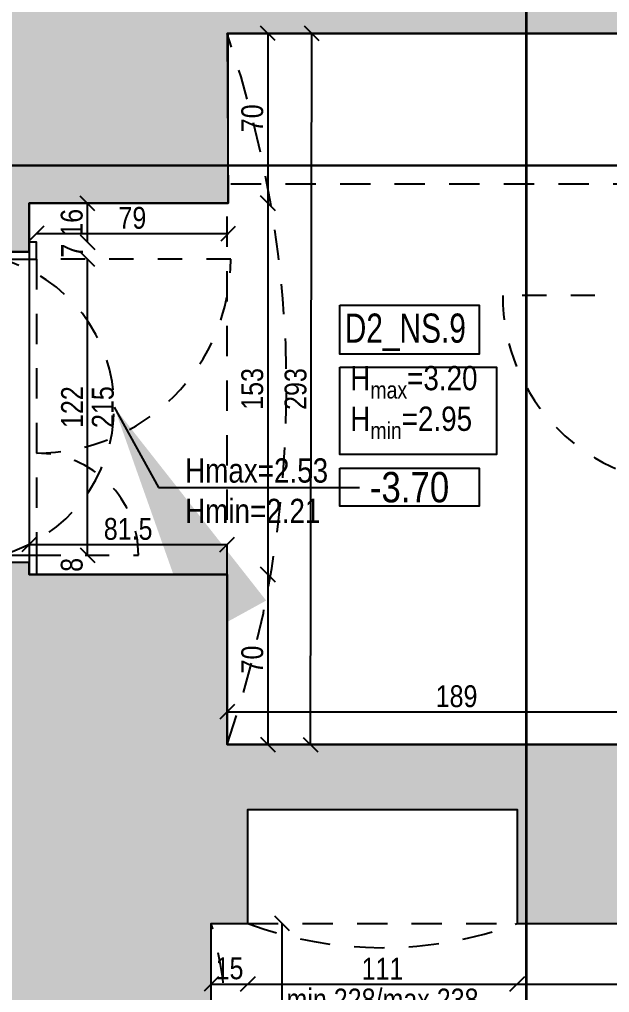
# Model space of a CAD drawing. Header units: metres. Extents: x 493 to 630, y -132 to -15.
# Drawn here: x 562.935 to 565.365, y -63.668 to -59.659 of the extents above; entities that cross this region are included whole.
import ezdxf
from ezdxf import colors
from ezdxf.entities.mleader import LeaderData, LeaderLine
from ezdxf.enums import TextEntityAlignment as Align
from ezdxf.math import Vec2, Vec3

# ---------------------------------------------------------------- set-up
doc = ezdxf.new("R2010")
doc.units = ezdxf.units.M
doc.header["$MEASUREMENT"] = 0
doc.header["$PDMODE"] = 3
doc.linetypes.add('HIDDEN', pattern=[0.375, 0.25, -0.125])
doc.linetypes.add('HIDDEN2', pattern=[0.1875, 0.125, -0.0625])
for name, color, linetype in [('a_caramida', 2, 'Continuous'), ('a_cote_50', 9, 'Continuous'), ('a_cote_nivel', 9, 'Continuous'), ('a_grinzi', 253, 'HIDDEN'), ('a_indicatii', 7, 'Continuous'), ('a_indicatii_text', 7, 'Continuous'), ('a_pereti_hasuri', 253, 'Continuous'), ('a_punctat', 40, 'HIDDEN2'), ('a_tamplarie_usi', 6, 'Continuous'), ('a_termoizolatie', 8, 'Continuous'), ('a_text', 7, 'Continuous')]:
    doc.layers.add(name, color=color, linetype=linetype)
doc.layers.add('a_suprafete', color=7, linetype='Continuous', plot=False)
doc.styles.add('ROMANS', font='ROMANS.shx', dxfattribs={"width": 0.75})
doc.styles.get("Standard").update_dxf_attribs({"font": 'ARIALN.TTF'})
doc.styles.add('Swiss Condensed Light', font='swisscl.ttf')
doc.dimstyles.new('50 cote', dxfattribs={"dimtxt": 0.09, "dimasz": 0.06, "dimexe": 0, "dimexo": 0, "dimgap": 0.018, "dimtad": 1, "dimdec": 1, "dimlfac": 100, "dimrnd": 0.5, "dimdsep": 46, "dimtxsty": 'Standard', "dimblk": 'OBLIQUE', "dimcen": 0.00045, "dimclrd": 256, "dimclrt": 4, "dimadec": 1, "dimazin": 0, "dimtfac": 1, "dimtdec": 1, "dimtix": 1, "dimtofl": 0, "dimtmove": 0, "dimatfit": 3, "dimldrblk": 'OBLIQUE', "dimfxl": 0, "dimtolj": 1, "dimtzin": 0, "dimarcsym": 0})
pattern_1 = [(45, (-4876.954644, 8292.469365), (-0.04419417382, 0.04419417382), []), (45, (-4876.91045, 8292.469365), (-0.04419417382, 0.04419417382), [0.03125, -0.015625])]

# ---------------------------------------------------------------- blocks, each defined once
blk = doc.blocks.new('COTE_NIVEL_DRAFT')
at = {"layer": 'a_cote_nivel'}
blk.add_lwpolyline([(-27.5, -2.5), (27.5, -2.5), (27.5, -17.5), (-27.5, -17.5)], close=True, dxfattribs=at)
blk = doc.blocks.new('cota nivel')
at = {"layer": 'a_cote_nivel', "xscale": 1.272727272727934, "yscale": 1.272727272727934, "zscale": 1.272727272727934}
blk.add_blockref('COTE_NIVEL_DRAFT', (0, 12.73), dxfattribs=at)
at = {"layer": 'a_cote_nivel', "style": 'ROMANS', "width": 0.6}
blk.add_attdef('COTA', text='', height=15.27, dxfattribs=at).set_placement((0, 0), align=Align.MIDDLE_CENTER)
blk = doc.blocks.new('_Oblique')
at = {"color": 0, "linetype": 'ByBlock', "lineweight": -2}
blk.add_line((-0.5, -0.5), (0.5, 0.5), dxfattribs=at)
blk = doc.blocks.new('*D426')
at = {"layer": 'a_cote_50', "lineweight": -2, "ltscale": 0.3}
blk.add_line((563.2148, -61.8661), (563.2148, -60.6461), dxfattribs=at)
at = {"layer": 'Defpoints', "color": 0, "ltscale": 0.3}
for p in [(563.0051, -60.6461), (563.2148, -60.6461), (563.0051, -61.8661)]:
    blk.add_point(p, dxfattribs=at)
at = {"layer": 'a_cote_50', "lineweight": -2, "ltscale": 0.3, "xscale": 0.06, "yscale": 0.06, "zscale": 0.06}
for p, rotation in [((563.2148, -60.6461), 90), ((563.2148, -61.8661), 270)]:
    blk.add_blockref('_Oblique', p, dxfattribs=dict(at, rotation=rotation))
at = {"layer": 'a_cote_50', "color": 4, "ltscale": 0.3, "char_height": 0.09, "attachment_point": 5, "rotation": 90}
for s, insert in [('\\A1;122', (563.1516, -61.2561)), ('\\A1;215', (563.2787, -61.2561))]:
    blk.add_mtext(s, dxfattribs=dict(at, insert=insert))
blk = doc.blocks.new('*D427')
at = {"layer": 'Defpoints', "color": 0, "ltscale": 0.3}
for p in [(563.0051, -60.5761), (563.2148, -60.5761), (563.0051, -60.6461)]:
    blk.add_point(p, dxfattribs=at)
at = {"layer": 'a_cote_50', "color": 4, "ltscale": 0.3, "insert": (563.1518, -60.6111), "char_height": 0.09, "attachment_point": 5, "rotation": 90}
blk.add_mtext('\\A1;7', dxfattribs=at)
blk = doc.blocks.new('*D428')
at = {"layer": 'a_cote_50', "lineweight": -2, "ltscale": 0.3}
blk.add_line((563.2148, -60.5761), (563.2148, -60.4172), dxfattribs=at)
at = {"layer": 'Defpoints', "color": 0, "ltscale": 0.3}
for p in [(563.0236, -60.4172), (563.2148, -60.4172), (563.0051, -60.5761)]:
    blk.add_point(p, dxfattribs=at)
at = {"layer": 'a_cote_50', "lineweight": -2, "ltscale": 0.3, "xscale": 0.06, "yscale": 0.06, "zscale": 0.06}
for p, rotation in [((563.2148, -60.4172), 90), ((563.2148, -60.5761), 270)]:
    blk.add_blockref('_Oblique', p, dxfattribs=dict(at, rotation=rotation))
at = {"layer": 'a_cote_50', "color": 4, "ltscale": 0.3, "insert": (563.1508, -60.4967), "char_height": 0.09, "attachment_point": 5, "rotation": 90}
blk.add_mtext('\\A1;16', dxfattribs=at)
blk = doc.blocks.new('*D429')
at = {"layer": 'Defpoints', "color": 0, "ltscale": 0.3}
for p in [(563.2148, -61.8661), (563.2148, -61.9461), (563.2148, -61.9461)]:
    blk.add_point(p, dxfattribs=at)
at = {"layer": 'a_cote_50', "color": 4, "ltscale": 0.3, "insert": (563.1508, -61.9061), "char_height": 0.09, "attachment_point": 5, "rotation": 90}
blk.add_mtext('\\A1;8', dxfattribs=at)
blk = doc.blocks.new('*D430')
at = {"layer": 'a_cote_50', "lineweight": -2, "ltscale": 0.3}
blk.add_line((563.9583, -59.7161), (563.9583, -60.4161), dxfattribs=at)
at = {"layer": 'Defpoints', "color": 0, "ltscale": 0.3}
for p in [(563.7951, -59.7161), (563.7951, -60.4161), (563.9583, -60.4161)]:
    blk.add_point(p, dxfattribs=at)
at = {"layer": 'a_cote_50', "lineweight": -2, "ltscale": 0.3, "xscale": 0.06, "yscale": 0.06, "zscale": 0.06}
for p, rotation in [((563.9583, -59.7161), 90), ((563.9583, -60.4161), 270)]:
    blk.add_blockref('_Oblique', p, dxfattribs=dict(at, rotation=rotation))
at = {"layer": 'a_cote_50', "color": 4, "ltscale": 0.3, "insert": (563.8943, -60.0661), "char_height": 0.09, "attachment_point": 5, "rotation": 90}
blk.add_mtext('\\A1;70', dxfattribs=at)
blk = doc.blocks.new('*D431')
at = {"layer": 'a_cote_50', "lineweight": -2, "ltscale": 0.3}
blk.add_line((563.9583, -60.4161), (563.9583, -61.9461), dxfattribs=at)
at = {"layer": 'Defpoints', "color": 0, "ltscale": 0.3}
for p in [(563.7951, -60.4161), (563.7901, -61.9461), (563.9583, -61.9461)]:
    blk.add_point(p, dxfattribs=at)
at = {"layer": 'a_cote_50', "lineweight": -2, "ltscale": 0.3, "xscale": 0.06, "yscale": 0.06, "zscale": 0.06}
for p, rotation in [((563.9583, -60.4161), 90), ((563.9583, -61.9461), 270)]:
    blk.add_blockref('_Oblique', p, dxfattribs=dict(at, rotation=rotation))
at = {"layer": 'a_cote_50', "color": 4, "ltscale": 0.3, "insert": (563.8943, -61.1811), "char_height": 0.09, "attachment_point": 5, "rotation": 90}
blk.add_mtext('\\A1;153', dxfattribs=at)
blk = doc.blocks.new('*D432')
at = {"layer": 'a_cote_50', "lineweight": -2, "ltscale": 0.3}
blk.add_line((563.9583, -61.9461), (563.9583, -62.6461), dxfattribs=at)
at = {"layer": 'Defpoints', "color": 0, "ltscale": 0.3}
for p in [(563.7901, -61.9461), (563.7901, -62.6461), (563.9583, -62.6461)]:
    blk.add_point(p, dxfattribs=at)
at = {"layer": 'a_cote_50', "lineweight": -2, "ltscale": 0.3, "xscale": 0.06, "yscale": 0.06, "zscale": 0.06}
for p, rotation in [((563.9583, -61.9461), 90), ((563.9583, -62.6461), 270)]:
    blk.add_blockref('_Oblique', p, dxfattribs=dict(at, rotation=rotation))
at = {"layer": 'a_cote_50', "color": 4, "ltscale": 0.3, "insert": (563.8943, -62.2961), "char_height": 0.09, "attachment_point": 5, "rotation": 90}
blk.add_mtext('\\A1;70', dxfattribs=at)
blk = doc.blocks.new('*D433')
at = {"layer": 'a_cote_50', "lineweight": -2, "ltscale": 0.3}
blk.add_line((564.134, -62.6467), (564.139, -59.7167), dxfattribs=at)
at = {"layer": 'Defpoints', "color": 0, "ltscale": 0.3}
for p in [(563.7951, -59.7161), (564.139, -59.7167), (563.7901, -62.6461)]:
    blk.add_point(p, dxfattribs=at)
at = {"layer": 'a_cote_50', "lineweight": -2, "ltscale": 0.3, "xscale": 0.06, "yscale": 0.06, "zscale": 0.06}
for p, rotation in [((564.139, -59.7167), 89.90222572714163), ((564.134, -62.6467), 269.9022257271416)]:
    blk.add_blockref('_Oblique', p, dxfattribs=dict(at, rotation=rotation))
at = {"layer": 'a_cote_50', "color": 4, "ltscale": 0.3, "insert": (564.0725, -61.1816), "char_height": 0.09, "attachment_point": 5, "rotation": 89.9022}
blk.add_mtext('\\A1;293', dxfattribs=at)
blk = doc.blocks.new('*D438')
at = {"layer": 'a_cote_50', "lineweight": -2, "ltscale": 0.3}
blk.add_line((563.7901, -62.5117), (565.6801, -62.5117), dxfattribs=at)
at = {"layer": 'Defpoints', "color": 0, "ltscale": 0.3}
for p in [(565.6801, -62.5117), (563.7901, -62.6461), (565.6801, -62.6461)]:
    blk.add_point(p, dxfattribs=at)
at = {"layer": 'a_cote_50', "lineweight": -2, "ltscale": 0.3, "xscale": 0.06, "yscale": 0.06, "zscale": 0.06, "rotation": 180}
blk.add_blockref('_Oblique', (563.7901, -62.5117), dxfattribs=at)
at = {"layer": 'a_cote_50', "lineweight": -2, "ltscale": 0.3, "xscale": 0.06, "yscale": 0.06, "zscale": 0.06}
blk.add_blockref('_Oblique', (565.6801, -62.5117), dxfattribs=at)
at = {"layer": 'a_cote_50', "color": 4, "ltscale": 0.3, "insert": (564.7351, -62.4478), "char_height": 0.09, "attachment_point": 5}
blk.add_mtext('\\A1;189', dxfattribs=at)
blk = doc.blocks.new('*D441')
at = {"layer": 'a_termoizolatie', "lineweight": -2, "ltscale": 0.3}
blk.add_line((562.9751, -61.8224), (563.7901, -61.8224), dxfattribs=at)
at = {"layer": 'Defpoints', "color": 0, "ltscale": 0.3}
for p in [(563.7901, -61.8224), (562.9751, -61.9461), (563.7901, -61.9461)]:
    blk.add_point(p, dxfattribs=at)
at = {"layer": 'a_termoizolatie', "lineweight": -2, "ltscale": 0.3, "xscale": 0.06, "yscale": 0.06, "zscale": 0.06, "rotation": 180}
blk.add_blockref('_Oblique', (562.9751, -61.8224), dxfattribs=at)
at = {"layer": 'a_termoizolatie', "lineweight": -2, "ltscale": 0.3, "xscale": 0.06, "yscale": 0.06, "zscale": 0.06}
blk.add_blockref('_Oblique', (563.7901, -61.8224), dxfattribs=at)
at = {"layer": 'a_termoizolatie', "color": 4, "ltscale": 0.3, "insert": (563.3826, -61.7585), "char_height": 0.09, "attachment_point": 5}
blk.add_mtext('\\A1;81.5', dxfattribs=at)
blk = doc.blocks.new('*D442')
at = {"layer": 'a_termoizolatie', "lineweight": -2, "ltscale": 0.3}
blk.add_line((563.0051, -60.5408), (563.7951, -60.5408), dxfattribs=at)
at = {"layer": 'Defpoints', "color": 0, "ltscale": 0.3}
for p in [(563.0051, -60.4161), (563.7951, -60.4161), (563.7951, -60.5408)]:
    blk.add_point(p, dxfattribs=at)
at = {"layer": 'a_termoizolatie', "lineweight": -2, "ltscale": 0.3, "xscale": 0.06, "yscale": 0.06, "zscale": 0.06, "rotation": 180}
blk.add_blockref('_Oblique', (563.0051, -60.5408), dxfattribs=at)
at = {"layer": 'a_termoizolatie', "lineweight": -2, "ltscale": 0.3, "xscale": 0.06, "yscale": 0.06, "zscale": 0.06}
blk.add_blockref('_Oblique', (563.7951, -60.5408), dxfattribs=at)
at = {"layer": 'a_termoizolatie', "color": 4, "ltscale": 0.3, "insert": (563.4001, -60.4769), "char_height": 0.09, "attachment_point": 5}
blk.add_mtext('\\A1;79', dxfattribs=at)
blk = doc.blocks.new('*D767')
at = {"layer": 'a_cote_50', "lineweight": -2, "ltscale": 0.3}
blk.add_line((564.0165, -66.7033), (564.0165, -63.3833), dxfattribs=at)
at = {"layer": 'Defpoints', "color": 0, "ltscale": 0.3}
for p in [(563.7251, -63.3833), (564.0165, -63.3833), (563.7251, -66.7033)]:
    blk.add_point(p, dxfattribs=at)
at = {"layer": 'a_cote_50', "lineweight": -2, "ltscale": 0.3, "xscale": 0.06, "yscale": 0.06, "zscale": 0.06}
for p, rotation in [((564.0165, -63.3833), 90), ((564.0165, -66.7033), 270)]:
    blk.add_blockref('_Oblique', p, dxfattribs=dict(at, rotation=rotation))
at = {"layer": 'a_cote_50', "color": 4, "ltscale": 0.3, "insert": (563.9525, -65.0433), "char_height": 0.09, "attachment_point": 5, "rotation": 90}
blk.add_mtext('\\A1;332', dxfattribs=at)
blk = doc.blocks.new('*D773')
at = {"layer": 'a_cote_50', "lineweight": -2, "ltscale": 0.3}
blk.add_line((563.7251, -63.633), (563.8751, -63.633), dxfattribs=at)
at = {"layer": 'Defpoints', "color": 0, "ltscale": 0.3}
for p in [(563.7251, -63.4757), (563.8751, -63.4757), (563.8751, -63.633)]:
    blk.add_point(p, dxfattribs=at)
at = {"layer": 'a_cote_50', "lineweight": -2, "ltscale": 0.3, "xscale": 0.06, "yscale": 0.06, "zscale": 0.06, "rotation": 180}
blk.add_blockref('_Oblique', (563.7251, -63.633), dxfattribs=at)
at = {"layer": 'a_cote_50', "lineweight": -2, "ltscale": 0.3, "xscale": 0.06, "yscale": 0.06, "zscale": 0.06}
blk.add_blockref('_Oblique', (563.8751, -63.633), dxfattribs=at)
at = {"layer": 'a_cote_50', "color": 4, "ltscale": 0.3, "insert": (563.8001, -63.569), "char_height": 0.09, "attachment_point": 5}
blk.add_mtext('\\A1;15', dxfattribs=at)
blk = doc.blocks.new('*D774')
at = {"layer": 'a_cote_50', "lineweight": -2, "ltscale": 0.3}
blk.add_line((563.8751, -63.633), (564.9851, -63.633), dxfattribs=at)
at = {"layer": 'Defpoints', "color": 0, "ltscale": 0.3}
for p in [(563.8751, -63.4757), (564.9851, -63.4757), (564.9851, -63.633)]:
    blk.add_point(p, dxfattribs=at)
at = {"layer": 'a_cote_50', "lineweight": -2, "ltscale": 0.3, "xscale": 0.06, "yscale": 0.06, "zscale": 0.06, "rotation": 180}
blk.add_blockref('_Oblique', (563.8751, -63.633), dxfattribs=at)
at = {"layer": 'a_cote_50', "lineweight": -2, "ltscale": 0.3, "xscale": 0.06, "yscale": 0.06, "zscale": 0.06}
blk.add_blockref('_Oblique', (564.9851, -63.633), dxfattribs=at)
at = {"layer": 'a_cote_50', "color": 4, "ltscale": 0.3, "char_height": 0.09, "attachment_point": 5}
for s, insert in [('\\A1;111', (564.4301, -63.5698)), ('\\A1;min.228/max.238', (564.4301, -63.6975))]:
    blk.add_mtext(s, dxfattribs=dict(at, insert=insert))
blk = doc.blocks.new('*D775')
at = {"layer": 'a_cote_50', "lineweight": -2, "ltscale": 0.3}
blk.add_line((564.9851, -63.633), (569.6551, -63.633), dxfattribs=at)
at = {"layer": 'Defpoints', "color": 0, "ltscale": 0.3}
for p in [(564.9851, -63.4757), (569.6551, -63.4757), (569.6551, -63.633)]:
    blk.add_point(p, dxfattribs=at)
at = {"layer": 'a_cote_50', "lineweight": -2, "ltscale": 0.3, "xscale": 0.06, "yscale": 0.06, "zscale": 0.06, "rotation": 180}
blk.add_blockref('_Oblique', (564.9851, -63.633), dxfattribs=at)
at = {"layer": 'a_cote_50', "lineweight": -2, "ltscale": 0.3, "xscale": 0.06, "yscale": 0.06, "zscale": 0.06}
blk.add_blockref('_Oblique', (569.6551, -63.633), dxfattribs=at)
at = {"layer": 'a_cote_50', "color": 4, "ltscale": 0.3, "insert": (567.3201, -63.569), "char_height": 0.09, "attachment_point": 5}
blk.add_mtext('\\A1;467', dxfattribs=at)

msp = doc.modelspace()

# ---------------------------------------------------------------- hatches: boundary and pattern name
at = {"layer": 'a_pereti_hasuri', "ltscale": 0.3}
h = msp.add_hatch(dxfattribs=at)
h.set_pattern_fill('ANSI33', color=256, scale=0.25, style=0)
h.set_pattern_definition(pattern_1)
h.paths.add_polyline_path([(570.6253, -69.6433), (569.7451, -69.6433), (569.7451, -69.0233), (565.3851, -69.0233), (565.3851, -68.9233), (569.6551, -68.9233), (569.6551, -67.8833), (570.6253, -67.8833)])
h.paths.add_polyline_path([(570.6253, -70.9433), (569.7451, -70.9433), (569.7451, -72.5333), (570.6253, -72.5333)])
h.paths.add_polyline_path([(570.6253, -65.0033), (569.6551, -65.0033), (569.6551, -66.6033), (570.6253, -66.6033)], flags=17)
h.paths.add_polyline_path([(570.6253, -63.7233), (570.6253, -63.1111), (570.7953, -63.1111), (570.7953, -62.4711), (570.6253, -62.4711), (570.6253, -62.2811), (570.2953, -62.2811), (570.2953, -60.0711), (570.6253, -60.0711), (570.6253, -59.8811), (570.7953, -59.8811), (570.7953, -59.2511), (570.6253, -59.2511), (570.6253, -58.8461), (569.8301, -58.8461), (569.8301, -59.1861), (565.0842, -59.1861), (565.0842, -59.5361), (564.0842, -59.5361), (564.0842, -59.1861), (563.8842, -59.1861), (563.8842, -55.9761), (563.0542, -55.9761), (563.0542, -55.8361), (562.8951, -55.8361), (562.8951, -57.2161), (563.3451, -57.2161), (563.3451, -58.1561), (562.8951, -58.1561), (562.8951, -60.5061), (562.6651, -60.5061), (562.6651, -60.5761), (562.8851, -60.5761), (562.8851, -60.6161), (562.9751, -60.6161), (562.9751, -60.4161), (563.7951, -60.4161), (563.7951, -59.7161), (565.6801, -59.7161), (565.7301, -59.7161), (568.4101, -59.7161), (568.4601, -59.7161), (569.8301, -59.7161), (569.8301, -62.6461), (568.4601, -62.6461), (568.4101, -62.6461), (565.7301, -62.6461), (565.6801, -62.6461), (563.7901, -62.6461), (563.7901, -61.9461), (562.9751, -61.9461), (562.9751, -61.8961), (562.8851, -61.8961), (562.8851, -63.3461), (562.5851, -63.3461), (562.5851, -63.7033), (562.6451, -63.7033), (562.9151, -63.7033), (562.9151, -66.7033), (563.7251, -66.7033), (563.7251, -63.3833), (563.8751, -63.3833), (563.8751, -62.9133), (564.9851, -62.9133), (564.9851, -63.3833), (569.6551, -63.3833), (569.6551, -63.7233), (569.8151, -63.7233)])
h = msp.add_hatch(dxfattribs=at)
h.set_pattern_fill('ANSI33', color=256, scale=0.25, style=0)
h.set_pattern_definition(pattern_1)
edge = h.paths.add_edge_path()
edge.add_line((553.5851, -64.0309), (553.5851, -64.8596))
edge.add_line((553.5851, -64.8596), (554.0851, -64.8596))
edge.add_line((554.0851, -64.8596), (554.0851, -64.4396))
edge.add_line((554.0851, -64.4396), (558.4151, -64.4396))
edge.add_line((558.4151, -64.4396), (558.4151, -65.8896))
edge.add_line((558.4151, -65.8896), (560.1551, -65.8896))
edge.add_line((560.1551, -65.8896), (560.1551, -71.7996))
edge.add_line((560.1551, -71.7996), (557.2551, -71.7996))
edge.add_line((557.2551, -71.7996), (557.2551, -72.5796))
edge.add_line((557.2551, -72.5796), (556.7551, -72.5796))
edge.add_line((556.7551, -72.5796), (556.7551, -73.0496))
edge.add_line((556.7551, -73.0496), (557.3251, -73.0496))
edge.add_line((557.3251, -73.0496), (557.3251, -73.2496))
edge.add_line((557.3251, -73.2496), (557.8251, -73.2496))
edge.add_line((557.8251, -73.2496), (557.8251, -74.3996))
edge.add_line((557.8251, -74.3996), (557.3251, -74.3996))
edge.add_line((557.3251, -74.3996), (557.3251, -78.5696))
edge.add_line((557.3251, -78.5696), (556.5351, -78.5696))
edge.add_line((556.5351, -78.5696), (556.5351, -79.5396))
edge.add_line((556.5351, -79.5396), (556.3651, -79.5396))
edge.add_line((556.3651, -79.5396), (556.3651, -79.9896))
edge.add_line((556.3651, -79.9896), (554.8351, -79.9896))
edge.add_line((554.8351, -79.9896), (554.8351, -79.5396))
edge.add_line((554.8351, -79.5396), (554.1851, -79.5396))
edge.add_line((554.1851, -79.5396), (554.1851, -78.8996))
edge.add_line((554.1851, -78.8996), (553.7851, -78.8996))
edge.add_line((553.7851, -78.8996), (553.7851, -79.3896))
edge.add_line((553.7851, -79.3896), (553.7853, -80.4846))
edge.add_line((553.7853, -80.4846), (554.2605, -80.4846))
edge.add_line((554.2605, -80.4846), (554.2605, -80.1046))
edge.add_line((554.2605, -80.1046), (560.5705, -80.1046))
edge.add_line((560.5705, -80.1046), (560.5705, -80.0946))
edge.add_line((560.5705, -80.0946), (560.6605, -80.0946))
edge.add_line((560.6605, -80.0946), (560.9305, -79.8546))
edge.add_line((560.9305, -79.8546), (560.9305, -75.4046))
edge.add_line((560.9305, -75.4046), (561.3189, -75.4046))
edge.add_line((561.3189, -75.4046), (561.3205, -74.5846))
edge.add_line((561.3205, -74.5846), (560.8355, -74.5846))
edge.add_line((560.8355, -74.5846), (560.8355, -73.9843))
edge.add_line((560.8355, -73.9843), (560.5922, -73.9843))
edge.add_line((560.5922, -73.9843), (560.5922, -74.0643))
edge.add_line((560.5922, -74.0643), (560.1022, -74.0643))
edge.add_line((560.1022, -74.0643), (560.1022, -74.5943))
edge.add_line((560.1022, -74.5943), (559.7172, -74.5943))
edge.add_line((559.7172, -74.5943), (559.7172, -74.7343))
edge.add_line((559.7172, -74.7343), (559.9022, -74.7343))
edge.add_line((559.9022, -74.7343), (559.9022, -75.3843))
edge.add_line((559.9022, -75.3843), (560.3822, -75.3843))
edge.add_line((560.3822, -75.3843), (560.3822, -79.8543))
edge.add_line((560.3822, -79.8543), (557.9322, -79.8543))
edge.add_line((557.9322, -79.8543), (557.9322, -75.3843))
edge.add_line((557.9322, -75.3843), (558.6822, -75.3843))
edge.add_line((558.6822, -75.3843), (558.6822, -74.7343))
edge.add_line((558.6822, -74.7343), (558.8772, -74.7343))
edge.add_line((558.8772, -74.7343), (558.8772, -74.5943))
edge.add_line((558.8772, -74.5943), (557.8972, -74.5943))
edge.add_line((557.8972, -74.5943), (557.8972, -72.4143))
edge.add_line((557.8972, -72.4143), (558.4263, -72.4143))
edge.add_line((558.4263, -72.4143), (558.4263, -72.2143))
edge.add_line((558.4263, -72.2143), (559.6263, -72.2143))
edge.add_line((559.6263, -72.2143), (559.6262, -72.4157))
edge.add_line((559.6262, -72.4157), (559.9886, -72.4143))
edge.add_line((559.9886, -72.4143), (560.1072, -72.7643))
edge.add_line((560.1072, -72.7643), (560.1072, -72.9543))
edge.add_line((560.1072, -72.9543), (560.5922, -72.9543))
edge.add_line((560.5922, -72.9543), (560.5922, -73.0343))
edge.add_line((560.5922, -73.0343), (560.8355, -73.0343))
edge.add_line((560.8355, -73.0343), (560.8355, -72.7243))
edge.add_line((560.8355, -72.7243), (562.8755, -72.7243))
edge.add_line((562.8755, -72.7243), (562.8755, -74.6143))
edge.add_line((562.8755, -74.6143), (562.4205, -74.6143))
edge.add_line((562.4205, -74.6143), (562.4205, -75.4343))
edge.add_line((562.4205, -75.4343), (562.9905, -75.4343))
edge.add_line((562.9905, -75.4343), (562.9905, -77.9346))
edge.add_line((562.9905, -77.9346), (563.3205, -77.9346))
edge.add_line((563.3205, -77.9346), (563.3205, -75.4543))
edge.add_line((563.3205, -75.4543), (564.3507, -75.4543))
edge.add_line((564.3507, -75.4543), (564.3507, -74.9543))
edge.add_arc((564.8611, -76.0494), 1.2082, 63.4858, 114.9902, ccw=False)
edge.add_line((565.4005, -74.9682), (565.4005, -75.4543))
edge.add_line((565.4005, -75.4543), (570.1405, -75.4543))
edge.add_line((570.1405, -75.4543), (570.1405, -77.0396))
edge.add_line((570.1405, -77.0396), (570.8655, -77.0396))
edge.add_line((570.8655, -77.0396), (570.8655, -74.7411))
edge.add_line((570.8655, -74.7411), (570.6253, -74.7411))
edge.add_line((570.6253, -74.7411), (570.6253, -73.8333))
edge.add_line((570.6253, -73.8333), (569.7451, -73.8333))
edge.add_line((569.7451, -73.8333), (569.7451, -74.5033))
edge.add_line((569.7451, -74.5033), (563.8051, -74.5033))
edge.add_line((563.8051, -74.5033), (563.8051, -70.1633))
edge.add_line((563.8051, -70.1633), (562.9151, -70.1633))
edge.add_line((562.9151, -70.1633), (562.9151, -70.1933))
edge.add_line((562.9151, -70.1933), (562.9151, -72.3733))
edge.add_line((562.9151, -72.3733), (560.8151, -72.3733))
edge.add_line((560.8151, -72.3733), (560.8151, -70.2533))
edge.add_line((560.8151, -70.2533), (560.8151, -63.7033))
edge.add_line((560.8151, -63.7033), (561.1751, -63.7033))
edge.add_line((561.1751, -63.7033), (561.1751, -63.3461))
edge.add_line((561.1751, -63.3461), (560.7751, -63.3461))
edge.add_line((560.7751, -63.3461), (560.7751, -63.0761))
edge.add_line((560.7751, -63.0761), (560.1051, -63.0761))
edge.add_line((560.1051, -63.0761), (560.1051, -63.5161))
edge.add_line((560.1051, -63.5161), (552.9251, -63.5161))
edge.add_line((552.9251, -63.5161), (552.9251, -62.9761))
edge.add_line((552.9251, -62.9761), (552.4201, -62.9761))
edge.add_line((552.4201, -62.9761), (552.4276, -64.0296))
edge.add_line((552.4276, -64.0296), (553.5851, -64.0296))

# ---------------------------------------------------------------- linework, layer by layer
at = {"layer": 'a_caramida', "ltscale": 0.3}
for points in [[(562.8951, -55.8361), (562.8951, -57.2161), (563.3451, -57.2161), (563.3451, -58.1561), (562.8951, -58.1561), (562.8951, -60.5061), (562.6651, -60.5061), (562.6651, -60.5761), (562.6651, -60.5761), (562.8851, -60.5761), (562.8851, -60.6161), (562.9751, -60.6161), (562.9751, -60.4161), (563.7951, -60.4161), (563.7951, -59.7161), (565.6801, -59.7161)], [(565.6801, -62.6461), (563.7901, -62.6461), (563.7901, -61.9461), (562.9751, -61.9461), (562.9751, -61.8961), (562.8851, -61.8961), (562.8851, -63.3461), (562.5851, -63.3461), (562.5851, -63.7033)], [(563.7251, -66.7033), (563.7251, -63.3833), (563.8751, -63.3833), (563.8751, -62.9133), (564.9851, -62.9133), (564.9851, -63.3833), (569.6551, -63.3833), (569.6551, -63.7233)]]:
    msp.add_lwpolyline(points, dxfattribs=at)
at = {"layer": 'a_grinzi', "ltscale": 0.5}
for p, q in [((563.0051, -60.6461), (563.0051, -61.8661)), ((563.8751, -63.3833), (564.9851, -63.3833))]:
    msp.add_line(p, q, dxfattribs=at)
msp.add_lwpolyline([(568.4101, -59.7161, -0.094069), (565.7301, -60.338), (563.7901, -60.338)], format="xyb", dxfattribs=at)
msp.add_lwpolyline([(563.7901, -61.9461), (563.7901, -60.4161)], dxfattribs=at)
for centre, radius, start, end in [((559.5326, -61.1811), 4.5026, 341.0119, 18.9881), ((562.6943, -61.2561), 0.6309, 284.7721, 75.2279), ((562.0693, -63.8447), 1.7189, 344.7583, 15.572), ((564.4301, -61.8932), 1.5901, 249.5721, 290.4279)]:
    msp.add_arc(centre, radius, start, end, dxfattribs=at)
at = {"layer": 'a_punctat', "color": 30, "ltscale": 0.9, "const_width": 0.01}
for points in [[(565.0226, -93.6414), (565.0226, -26.404)], [(551.4735, -60.2606), (574.1928, -60.2606), (574.1928, -60.2606)]]:
    msp.add_lwpolyline(points, dxfattribs=at)
at = {"layer": 'a_punctat', "ltscale": 0.5}
for points in [[(563.0051, -61.8661), (563.4251, -61.8661, 0.414214), (563.0051, -61.4461, 0.414214), (563.8051, -60.6461), (563.0051, -60.6461)], [(565.7051, -60.7961), (564.9251, -60.7961, 0.414214), (565.7051, -61.5761)]]:
    msp.add_lwpolyline(points, format="xyb", dxfattribs=at)
at = {"layer": 'a_suprafete', "ltscale": 0.3}
for points in [[(562.9751, -61.9461), (563.7901, -61.9461), (563.7901, -62.6461), (569.8301, -62.6461), (569.8301, -59.7161), (563.7901, -59.7161), (563.7951, -60.4161), (562.9751, -60.4161)], [(563.8451, -68.9233), (563.8451, -68.6133), (563.8096, -68.3433), (562.9651, -68.3433), (562.9651, -66.7033), (563.7251, -66.7033), (563.7251, -63.3833), (563.8751, -63.3833), (563.8751, -62.9133), (564.9851, -62.9133), (564.9851, -63.3833), (569.6551, -63.3833), (569.6551, -68.9233), (565.3851, -68.9233), (565.3851, -68.9233)]]:
    msp.add_lwpolyline(points, close=True, dxfattribs=at)
at = {"layer": 'a_tamplarie_usi', "ltscale": 0.3}
for points in [[(562.8551, -60.5761), (562.8551, -60.6461), (563.0051, -60.6461), (563.0051, -60.5761), (562.9751, -60.5761), (562.9751, -60.6161), (562.8851, -60.6161), (562.8851, -60.6161), (562.8851, -60.5761)], [(562.8551, -61.9461), (562.8551, -61.8661), (563.0051, -61.8661), (563.0051, -61.9461), (562.9751, -61.9461), (562.9751, -61.8961), (562.8851, -61.8961), (562.8851, -61.8961), (562.8851, -61.9461)]]:
    msp.add_lwpolyline(points, close=True, dxfattribs=at)
at = {"layer": 'a_text'}
for points in [[(564.2544, -60.8367), (564.8284, -60.8367), (564.8284, -61.038), (564.2544, -61.038)], [(564.2544, -61.0917), (564.8991, -61.0917), (564.8991, -61.451), (564.2544, -61.451)]]:
    msp.add_lwpolyline(points, close=True, dxfattribs=at)

# ---------------------------------------------------------------- block references
at = {"layer": 'a_indicatii'}
ref = msp.add_blockref('cota nivel', (564.5414, -61.5859), dxfattribs=dict(at, xscale=0.008200420351329285, yscale=0.008200420351329285, zscale=0.008200420351329285))
ref.add_attrib('COTA', '-3.70', dxfattribs={"layer": 'a_cote_nivel', "height": 0.12524}).set_placement((564.5414, -61.5859), align=Align.MIDDLE_CENTER)

# ---------------------------------------------------------------- texts
at = {"layer": 'a_indicatii_text', "linetype": 'Continuous', "style": 'Swiss Condensed Light'}
msp.add_text('D2_NS.9', height=0.12, dxfattribs=at).set_placement((564.2747, -60.9906))
at = {"layer": 'a_text', "insert": (564.2974, -61.388), "char_height": 0.1, "width": 1.87247, "attachment_point": 7}
msp.add_mtext('\\A1;H{\\H0.7x;\\S^ max;}=3.20\\PH{\\H0.7x;\\S^ min;}=2.95', dxfattribs=at)

# ---------------------------------------------------------------- dimensions: what is measured, and where the dimension line sits
at = {"layer": 'a_cote_50', "ltscale": 0.3}
dim = msp.add_aligned_dim(p1=(563.7901, -62.6461), p2=(563.7951, -59.7161), distance=-0.3438, dimstyle='50 cote', dxfattribs=at)
dim.commit()
dim.dimension.update_dxf_attribs({"geometry": '*D433', "text_midpoint": (564.0725, -61.1816)})
for base, p1, p2, picture, middle in [((563.9583, -60.4161), (563.7951, -59.7161), (563.7951, -60.4161), '*D430', (563.8943, -60.0661)), ((563.2148, -61.9461), (563.2148, -61.8661), (563.2148, -61.9461), '*D429', (563.1508, -61.9061)), ((564.0165, -63.3833), (563.7251, -66.7033), (563.7251, -63.3833), '*D767', (563.9525, -65.0433))]:
    dim = msp.add_linear_dim(base=base, p1=p1, p2=p2, angle=90, dimstyle='50 cote', dxfattribs=at)
    dim.commit()
    dim.dimension.update_dxf_attribs({"geometry": picture, "text_midpoint": middle})
for base, p1, p2, picture, middle in [((563.2148, -60.4172), (563.0051, -60.5761), (563.0236, -60.4172), '*D428', (563.1508, -60.4967)), ((563.9583, -61.9461), (563.7951, -60.4161), (563.7901, -61.9461), '*D431', (563.8943, -61.1811)), ((563.2148, -60.5761), (563.0051, -60.6461), (563.0051, -60.5761), '*D427', (563.1518, -60.6111)), ((563.9583, -62.6461), (563.7901, -61.9461), (563.7901, -62.6461), '*D432', (563.8943, -62.2961))]:
    dim = msp.add_linear_dim(base=base, p1=p1, p2=p2, angle=90, dimstyle='50 cote', override={"dimtmove": 1}, dxfattribs=at)
    dim.commit()
    dim.dimension.update_dxf_attribs({"geometry": picture, "text_midpoint": middle})
dim = msp.add_linear_dim(base=(563.2148, -60.6461), p1=(563.0051, -61.8661), p2=(563.0051, -60.6461), angle=90, text='<>\\X215', dimstyle='50 cote', dxfattribs=at)
dim.commit()
dim.dimension.update_dxf_attribs({"geometry": '*D426', "text_midpoint": (563.2148, -61.2561)})
for base, p1, p2, picture, middle in [((565.6801, -62.5117), (563.7901, -62.6461), (565.6801, -62.6461), '*D438', (564.7351, -62.4478)), ((563.8751, -63.633), (563.7251, -63.4757), (563.8751, -63.4757), '*D773', (563.8001, -63.569))]:
    dim = msp.add_linear_dim(base=base, p1=p1, p2=p2, dimstyle='50 cote', dxfattribs=at)
    dim.commit()
    dim.dimension.update_dxf_attribs({"geometry": picture, "text_midpoint": middle})
dim = msp.add_linear_dim(base=(564.9851, -63.633), p1=(563.8751, -63.4757), p2=(564.9851, -63.4757), text='<>\\Xmin.228/max.238', dimstyle='50 cote', override={"dimtmove": 1}, dxfattribs=at)
dim.commit()
dim.dimension.update_dxf_attribs({"geometry": '*D774', "text_midpoint": (564.4301, -63.633)})
dim = msp.add_linear_dim(base=(569.6551, -63.633), p1=(564.9851, -63.4757), p2=(569.6551, -63.4757), dimstyle='50 cote', override={"dimtmove": 1}, dxfattribs=at)
dim.commit()
dim.dimension.update_dxf_attribs({"geometry": '*D775', "text_midpoint": (567.3201, -63.569)})
at = {"layer": 'a_termoizolatie', "ltscale": 0.3}
for base, p1, p2, picture, middle in [((563.7951, -60.5408), (563.0051, -60.4161), (563.7951, -60.4161), '*D442', (563.4001, -60.4769)), ((563.7901, -61.8224), (562.9751, -61.9461), (563.7901, -61.9461), '*D441', (563.3826, -61.7585))]:
    dim = msp.add_linear_dim(base=base, p1=p1, p2=p2, dimstyle='50 cote', dxfattribs=at)
    dim.commit()
    dim.dimension.update_dxf_attribs({"geometry": picture, "text_midpoint": middle})

# ---------------------------------------------------------------- leaders
at = {"layer": 'a_grinzi', "linetype": 'ByBlock', "ltscale": 0.5}
ml = msp.add_multileader_mtext('Standard', dxfattribs=at)
ml.set_content('Hmax=2.53\\PHmin=2.21', color=256)
ml.set_leader_properties()
ml.build(insert=Vec2(0, 0))
ml.multileader.update_dxf_attribs({"text_left_attachment_type": 6, "text_right_attachment_type": 6, "dogleg_length": 0.1, "arrow_head_size": 0})
ctx = ml.context
ctx.base_point, ctx.char_height, ctx.arrow_head_size, ctx.landing_gap_size, ctx.plane_origin = Vec3(563.6072, -61.5872), 0.1, 0, 0.01, Vec3(563.3251, -61.2161)
ctx.left_attachment, ctx.right_attachment = 6, 6
notes = []
notes.append((ctx, [(1, (1, 1, 0), (563.5072, -61.5872), (1, 0), 0.1, [(0, [(563.3251, -61.2561)], 0, [])])]))
ctx.mtext.insert, ctx.mtext.flow_direction = Vec3(563.6172, -61.4672), 5
for ctx, leaders in notes:
    for number, flags, end, landing, length, lines in leaders:
        leader = LeaderData()
        leader.index, (leader.has_last_leader_line, leader.has_dogleg_vector, leader.attachment_direction) = number, flags
        leader.last_leader_point, leader.dogleg_vector, leader.dogleg_length = Vec3(end), Vec3(landing), length
        for number, points, colour, breaks in lines:
            line = LeaderLine()
            line.index, line.vertices, line.color, line.breaks = number, Vec3.list(points), colors.encode_raw_color(colour), breaks
            leader.lines.append(line)
        ctx.leaders.append(leader)

doc.saveas('drawing.dxf')
